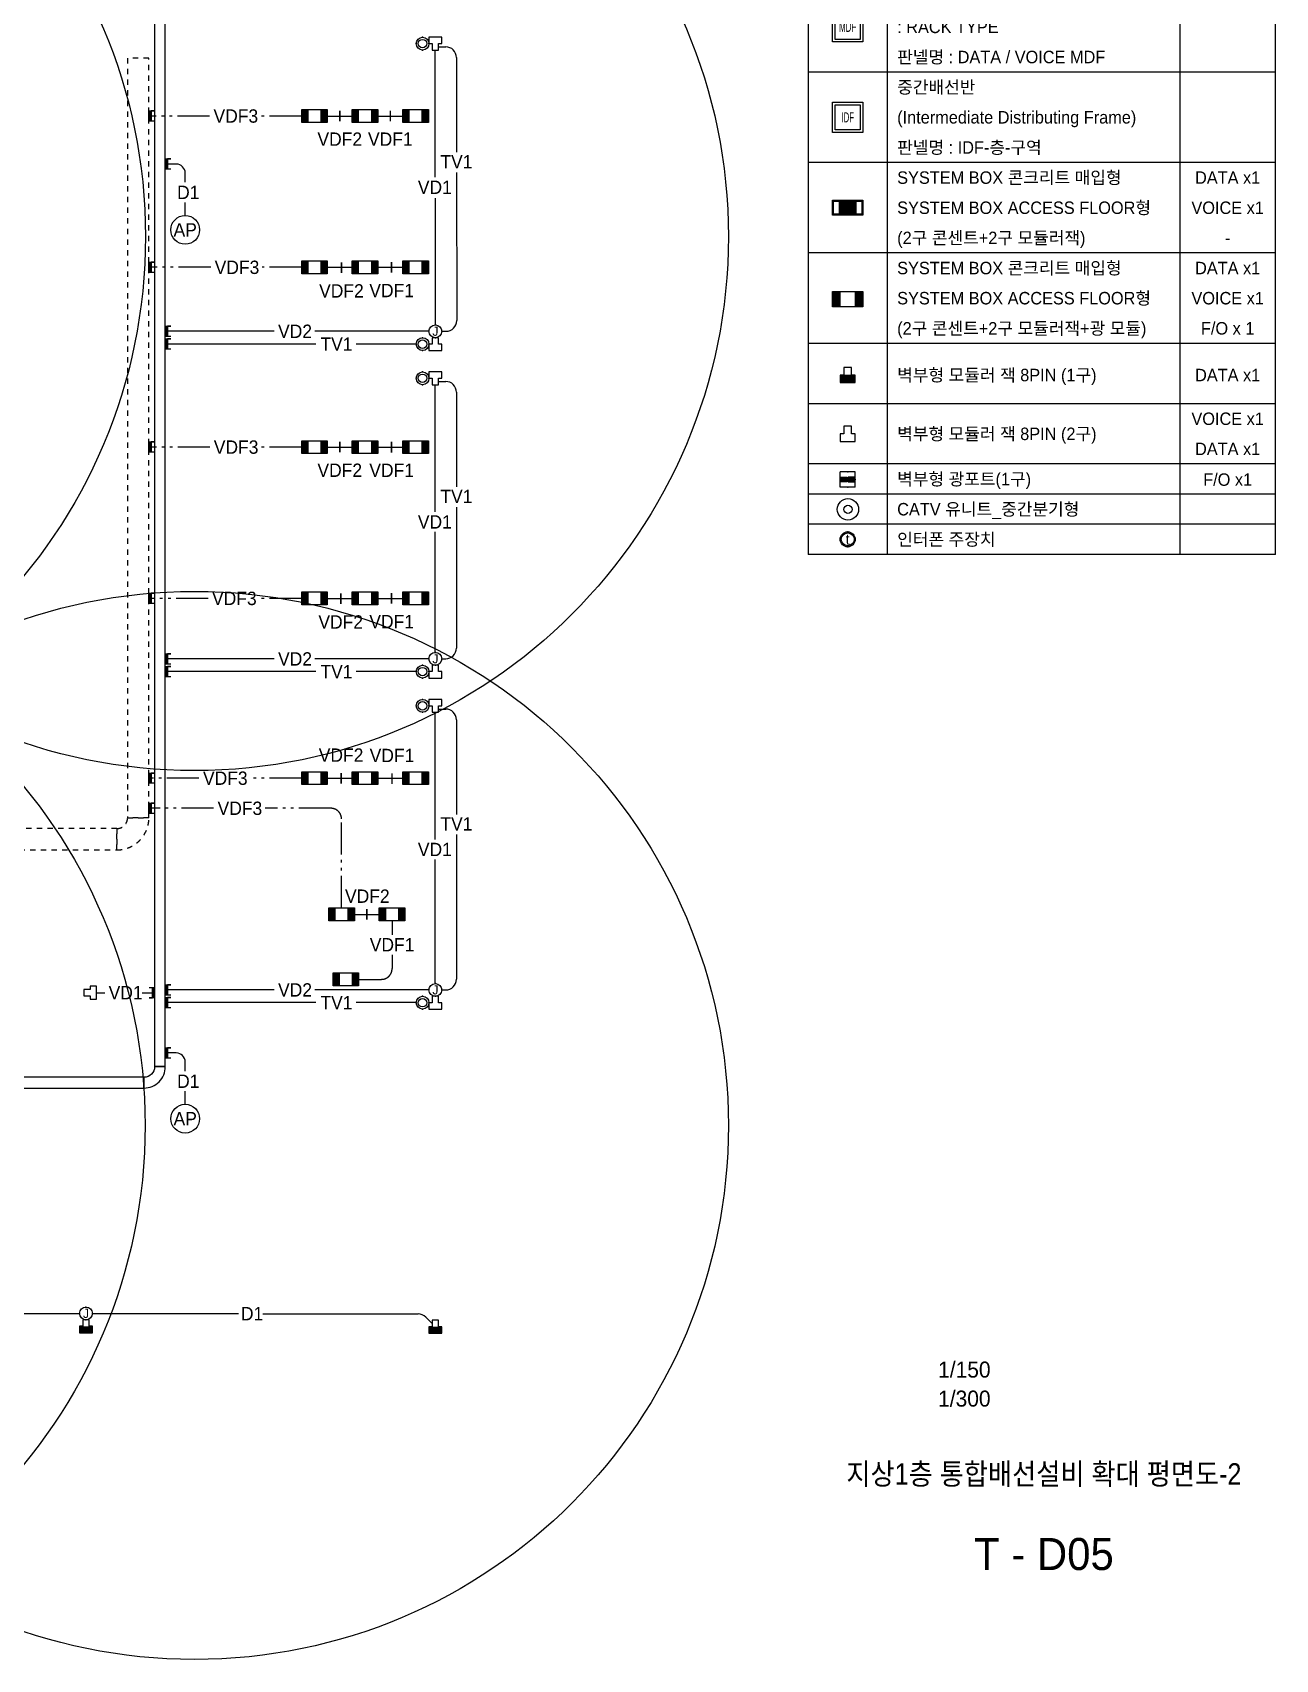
# Model space of a CAD drawing. Header units: millimetres. Extents: x 90978 to 501618, y -355196 to 882030.
# Drawn here: x 466662 to 501580, y -342017 to -296319 of the extents above; entities that cross this region are included whole.
import ezdxf
from ezdxf.enums import TextEntityAlignment as Align

# ---------------------------------------------------------------- set-up
doc = ezdxf.new("R2010")
doc.units = ezdxf.units.MM
doc.header["$LTSCALE"] = 150
for name, pattern in [('D1', [3, 1, -1, 1]), ('D2', [6.5, 2.5, -1.5, 2.5]), ('E6', [10, 6, -1, 0.5, -1, 0.5, -1])]:
    doc.linetypes.add(name, pattern=pattern)
doc.layers.get('0').update_dxf_attribs({"lineweight": 0})
doc.layers.get('Defpoints').update_dxf_attribs({"color": 163})
for name, color, linetype in [('------07 System Box', 6, 'Continuous'), ('------10 Telecommunication Terminal Board', 3, 'Continuous'), ('------13 Telecommunication Outlet', 3, 'Continuous'), ('------14 Television Outlet', 3, 'Continuous'), ('------15 Interphone', 6, 'Continuous'), ('------19 Communication Etc', 3, 'Continuous'), ('-----20 General Symbol', 3, 'Continuous'), ('-----21 Embeded Wire in Ceiling or Wall', 4, 'Continuous'), ('-----22 Concealed Wire in Floor', 4, 'E6'), ('-----22 Embeded in Floor', 4, 'D2'), ('-----23 Concealed or Exposed Wire', 4, 'D1'), ('-----27 Communication Cable Tray', 2, 'Continuous'), ('-----27 Communication Cable Tray_Access Floor', 1, 'D1'), ('-----29 Cable Schedule', 1, 'Continuous'), ('-----29 Indicator', 1, 'Continuous'), ('-----30 Text', 2, 'Continuous'), ('-----41 Drawing Title', 2, 'Continuous'), ('-----42 Drawing Number', 2, 'Continuous'), ('-----43 Drawing Scale', 3, 'Continuous')]:
    doc.layers.add(name, color=color, linetype=linetype)
doc.styles.add('ELEC', font='')
doc.styles.get('ELEC').set_extended_font_data('Dotum')

# ---------------------------------------------------------------- blocks, each defined once
blk = doc.blocks.new('H11')
blk.add_circle((0, 150), 150)
at = {"color": 1}
blk.add_circle((0, 150), 129, dxfattribs=at)
for p in [(-150, 150), (0, 300), (0, 0), (150, 150)]:
    blk.add_point(p)
at = {"style": 'ELEC'}
blk.add_text('t', height=214, dxfattribs=at).set_placement((0, 150), align=Align.MIDDLE)
blk = doc.blocks.new('G15')
blk.add_lwpolyline([(-300, 600), (300, 600), (300, 0), (-300, 0)], close=True)
at = {"color": 1}
blk.add_lwpolyline([(-250, 550), (250, 550), (250, 50), (-250, 50)], close=True, dxfattribs=at)
at = {"style": 'ELEC', "width": 0.6}
blk.add_text('MDF', height=200, dxfattribs=at).set_placement((0, 300), align=Align.MIDDLE)
blk = doc.blocks.new('G12')
blk.add_lwpolyline([(-300, 600), (300, 600), (300, 0), (-300, 0)], close=True)
at = {"color": 1}
blk.add_lwpolyline([(-250, 550), (250, 550), (250, 50), (-250, 50)], close=True, dxfattribs=at)
at = {"style": 'ELEC', "width": 0.6}
blk.add_text('IDF', height=200, dxfattribs=at).set_placement((0, 300), align=Align.MIDDLE)
blk = doc.blocks.new('G02')
blk.add_lwpolyline([(150, 150), (75, 150), (75, 300), (-75, 300), (-75, 150), (-150, 150), (-150, 0), (150, 0)], close=True)
blk = doc.blocks.new('B11')
h = blk.add_hatch(color=256)
h.dxf.hatch_style = 1
h.paths.add_polyline_path([(150, 150), (-150, 150), (-150, -150), (150, -150)])
at = {"linetype": 'Continuous'}
for points in [[(300, -150), (-300, -150), (-300, 150), (300, 150)], [(-150, 150), (150, 150), (150, -150), (-150, -150)]]:
    blk.add_lwpolyline(points, close=True, dxfattribs=at)
at = {"color": 1, "linetype": 'Continuous'}
for points in [[(-280, 130), (-170, 130), (-170, -130), (-280, -130)], [(170, 130), (280, 130), (280, -130), (170, -130)]]:
    blk.add_lwpolyline(points, close=True, dxfattribs=at)
blk = doc.blocks.new('A$C5F330B5F')
blk.add_hatch(color=256).paths.add_polyline_path([(225, 0), (225, 225), (112, 225), (-225, 225), (-225, 0)])
blk.add_line((-112, 225), (112, 225))
blk.add_lwpolyline([(225, 225), (112, 225), (112, 450), (-112, 450), (-112, 225), (-225, 225), (-225, 0), (225, 0)], close=True)
blk = doc.blocks.new('A$C2c78cba1')
at = {"layer": '------07 System Box'}
h = blk.add_hatch(color=256, dxfattribs=at)
h.dxf.hatch_style = 1
h.paths.add_polyline_path([(367, 790), (56, 790), (56, 56), (367, 56)])
h = blk.add_hatch(color=256, dxfattribs=at)
h.dxf.hatch_style = 1
h.paths.add_polyline_path([(1637, 790), (1327, 790), (1327, 56), (1637, 56)])
at = {"layer": '------07 System Box', "linetype": 'Continuous'}
for points in [[(1694, 0), (0, 0), (0, 847), (1694, 847)], [(423, 847), (1270, 847), (1270, 0), (423, 0)]]:
    blk.add_lwpolyline(points, close=True, dxfattribs=at)
at = {"layer": '------07 System Box', "color": 1, "linetype": 'Continuous'}
for points in [[(56, 790), (367, 790), (367, 56), (56, 56)], [(1327, 790), (1637, 790), (1637, 56), (1327, 56)]]:
    blk.add_lwpolyline(points, close=True, dxfattribs=at)
blk = doc.blocks.new('TV1')
at = {"layer": '------13 Telecommunication Outlet'}
for radius in [150, 57.3]:
    blk.add_circle((0, 150), radius, dxfattribs=at)
blk = doc.blocks.new('광포트_1')
at = {"ltscale": 0.7}
h = blk.add_hatch(color=254, dxfattribs=at)
h.dxf.hatch_style = 1
h.paths.add_polyline_path([(44, 285), (-44, 285), (-44, 159), (44, 159)])
h.paths.add_polyline_path([(44, 141), (-44, 141), (-44, 15), (44, 15)])
at = {"linetype": 'Continuous'}
for p, q in [((-150, 300), (150, 300)), ((-150, 0), (-150, 300)), ((-150, 0), (150, 0)), ((150, 0), (150, 300))]:
    blk.add_line(p, q, dxfattribs=at)
for points in [[(-44, 159), (-44, 285), (44, 285), (44, 159)], [(-44, 141), (-44, 15), (44, 15), (44, 141)]]:
    blk.add_lwpolyline(points, close=True, dxfattribs=at)
for p in [(-150, 150), (0, 285), (0, 0), (150, 150)]:
    blk.add_point(p, dxfattribs=at)
blk = doc.blocks.new('A$C415ffab5')
at = {"layer": '-----30 Text'}
h = blk.add_hatch(color=256, dxfattribs=at)
edge = h.paths.add_edge_path()
edge.add_arc((-25020, -2850), 160, 0, 360)
h = blk.add_hatch(color=256, dxfattribs=at)
edge = h.paths.add_edge_path()
edge.add_arc((-25020, -4171), 160, 0, 360)
h = blk.add_hatch(color=256, dxfattribs=at)
edge = h.paths.add_edge_path()
edge.add_arc((-25020, -5492), 160, 0, 360)
h = blk.add_hatch(color=256, dxfattribs=at)
edge = h.paths.add_edge_path()
edge.add_arc((-25020, -6812), 160, 0, 360)
h = blk.add_hatch(color=256, dxfattribs=at)
edge = h.paths.add_edge_path()
edge.add_arc((-25020, -9454), 160, 0, 360)
h = blk.add_hatch(color=256, dxfattribs=at)
edge = h.paths.add_edge_path()
edge.add_arc((-25020, -12096), 160, 0, 360)
h = blk.add_hatch(color=256, dxfattribs=at)
edge = h.paths.add_edge_path()
edge.add_arc((-25020, -17379), 160, 0, 360)
h = blk.add_hatch(color=256, dxfattribs=at)
edge = h.paths.add_edge_path()
edge.add_arc((-25020, -21542), 160, 0, 360)
at = {"layer": '-----20 General Symbol'}
for p, q in [((-22662, -19138), (-23390, -18410)), ((-22662, -18410), (-23390, -19138)), ((-11967, -19138), (-12695, -18410)), ((-11967, -18410), (-12695, -19138)), ((-22662, -20385), (-23390, -19657)), ((-22662, -19657), (-23390, -20385))]:
    blk.add_line(p, q, dxfattribs=at)
for points in [[(-23390, -18410), (-23390, -19138), (-22662, -19138), (-22662, -18410)], [(-12695, -18410), (-12695, -19138), (-11967, -19138), (-11967, -18410)], [(-23390, -19657), (-23390, -20385), (-22662, -20385), (-22662, -19657)]]:
    blk.add_lwpolyline(points, close=True, dxfattribs=at)
at = {"layer": '-----22 Embeded in Floor'}
for p, q in [((-24123, -23048), (-22389, -23048)), ((-20794, -23048), (-18940, -23048)), ((-24123, -25054), (-22388, -25054)), ((-20641, -25054), (-18940, -25054)), ((-24123, -27060), (-22389, -27060)), ((-20794, -27060), (-18940, -27060)), ((-24123, -29066), (-22388, -29066)), ((-20641, -29066), (-18940, -29066)), ((-22839, -31072), (-24123, -31072)), ((-18940, -31072), (-20440, -31072)), ((-22837, -33078), (-24123, -33078)), ((-18940, -33078), (-20287, -33078)), ((-22837, -35084), (-24123, -35084)), ((-18940, -35084), (-20287, -35084)), ((-22839, -37855), (-24123, -37855)), ((-18940, -37855), (-20440, -37855)), ((-22839, -41074), (-24123, -41074)), ((-18940, -41074), (-20440, -41074)), ((-22839, -44293), (-24123, -44293)), ((-18940, -44293), (-20440, -44293))]:
    blk.add_line(p, q, dxfattribs=at)
at = {"layer": '-----29 Cable Schedule', "color": 3}
for p, q in [((-26250, -46912), (0, -46912)), ((-26250, -46912), (-26250, -80783)), ((0, -80783), (0, -46912)), ((0, -48606), (-26250, -48606)), ((0, -80783), (-26250, -80783))]:
    blk.add_line(p, q, dxfattribs=at)
at = {"layer": '-----29 Cable Schedule'}
for p, q in [((-21819, -46912), (-21819, -48606)), ((-5372, -46912), (-5372, -48606)), ((-21819, -48606), (-21819, -80783)), ((-5372, -48606), (-5372, -80783)), ((0, -53687), (-26250, -53687)), ((0, -58767), (-26250, -58767)), ((0, -63848), (-26250, -63848)), ((0, -68929), (-26250, -68929)), ((0, -72316), (-26250, -72316)), ((0, -75703), (-26250, -75703)), ((0, -77396), (-26250, -77396)), ((0, -79090), (-26250, -79090)), ((0, -80783), (-26250, -80783))]:
    blk.add_line(p, q, dxfattribs=at)
at = {"layer": '-----30 Text'}
for centre in [(-25020, -2850), (-25020, -4171), (-25020, -5492), (-25020, -6812), (-25020, -9454), (-25020, -12096), (-25020, -17379), (-25020, -21542)]:
    blk.add_circle(centre, 160, dxfattribs=at)
for p in [(-24860, -2850), (-24860, -4171), (-24860, -5492), (-24860, -6812), (-24860, -9454), (-24860, -12096), (-24860, -17379), (-24860, -21542)]:
    blk.add_point(p, dxfattribs=at)
at = {"layer": '------07 System Box', "xscale": 2.822580634535418, "yscale": 2.822580634535418, "zscale": 2.822580634535418}
blk.add_blockref('B11', (-24034, -61308), dxfattribs=at)
at = {"layer": '------10 Telecommunication Terminal Board', "xscale": 2.822580634535418, "yscale": 2.822580634535418, "zscale": 2.822580634535418}
for name, p in [('G15', (-24034, -51993)), ('G12', (-24034, -57074))]:
    blk.add_blockref(name, p, dxfattribs=at)
at = {"layer": '------13 Telecommunication Outlet'}
for name, p, xscale, yscale, zscale in [('A$C5F330B5F', (-24034, -71130), 1.881720423023612, 1.881720423023612, 1.881720423023612), ('G02', (-24034, -74433), 2.822580634535418, 2.822580634535418, 2.822580634535418), ('TV1', (-24020, -78851), 4, 4, 4)]:
    blk.add_blockref(name, p, dxfattribs=dict(at, xscale=xscale, yscale=yscale, zscale=zscale))
at = {"layer": '------13 Telecommunication Outlet', "xscale": 2.822580634535246, "yscale": 2.822580634535246, "zscale": 2.822580634535246, "rotation": 90}
blk.add_blockref('광포트_1', (-23611, -76575), dxfattribs=at)
at = {"layer": '------15 Interphone', "xscale": 2.822580634535418, "yscale": 2.822580634535418, "zscale": 2.822580634535418}
blk.add_blockref('H11', (-24034, -80360), dxfattribs=at)
blk.add_blockref('A$C2c78cba1', (-24881, -66868))
at = {"layer": '-----22 Embeded in Floor', "style": 'ELEC', "width": 0.7}
for s, p in [('D1', (-21532, -23048)), ('D2', (-21532, -25054)), ('D3', (-21532, -27060)), ('D4', (-21532, -29066)), ('VD1', (-21532, -31072)), ('VD2', (-21532, -33078)), ('VD3', (-21532, -35084)), ('VDF1', (-21532, -37855)), ('VDF2', (-21532, -41074)), ('VDF3', (-21532, -44293))]:
    blk.add_text(s, height=700, dxfattribs=at).set_placement(p, align=Align.MIDDLE_CENTER)
at = {"layer": '-----29 Cable Schedule', "color": 2, "style": 'ELEC'}
for s, p in [('SYMBOL', (-24034, -47759)), ('CONTENTS', (-13595, -47759)), ('REMARKS', (-2686, -47759))]:
    blk.add_text(s, height=700, dxfattribs=at).set_placement(p, align=Align.MIDDLE)
at = {"layer": '-----30 Text', "style": 'ELEC'}
for s, p in [('CABLE TRAY 및 ACCESS FLOOR내 배관은 제외한다.', (-24485, -2850)), ('CABLE TRAY 지지 행가는 1.5m마다 견고히 지지한다.', (-24485, -4171)), ('장비배치시 감독원과 협의후 시공한다.', (-24485, -5492)), ('EPS, TPS 및 건축 OPENING 부분은 방화 FORM을', (-24485, -6812)), ('사용하여 충진한다.', (-24485, -8133)), ('TRAY내에 접지모선 GV-35㎟를 포설하며 단자함에', (-24485, -9454)), ('연결하는 접지선은 TRAY내 접지모선과 연접한다.', (-24485, -10775)), ('각 TV분배기함에 있어서 추후 배관,배선등의 조정으로', (-24485, -12096)), ('인하여 증폭기 및 분배기의 설치수량 및 위치등이 증감', (-24485, -13417)), ('될 수 있다. 변경시 전문업체에 의한 전계강도 검토하여', (-24485, -14738)), ('변경한다.', (-24485, -16059)), ('PULL BOX 규격 (표기없는 PULL BOX는 200x200x150)', (-24485, -17379)), ('PB1 : 300x300x200', (-22265, -18774)), ('PB3 : 600x600x400', (-11570, -18774)), ('PB2 : 400x400x300', (-22265, -20095)), ('표기없는 배관배선은 다음과같다.', (-24485, -21542)), ('주배선반 (Main Distribution Frame)', (-21254, -49453)), (': RACK TYPE', (-21254, -51146)), ('판넬명 : DATA / VOICE MDF', (-21254, -52840)), ('중간배선반', (-21254, -54533)), ('(Intermediate Distributing Frame)', (-21254, -56227)), ('판넬명 : IDF-층-구역', (-21254, -57921)), ('SYSTEM BOX 콘크리트 매입형', (-21254, -59614)), ('SYSTEM BOX ACCESS FLOOR형', (-21254, -61308)), ('(2구 콘센트+2구 모듈러잭)', (-21254, -63001)), ('SYSTEM BOX 콘크리트 매입형', (-21254, -64695)), ('SYSTEM BOX ACCESS FLOOR형', (-21254, -66388)), ('(2구 콘센트+2구 모듈러잭+광 모듈)', (-21254, -68082)), ('벽부형 모듈러 잭 8PIN (1구)', (-21254, -70706)), ('벽부형 모듈러 잭 8PIN (2구)', (-21254, -74009)), ('벽부형 광포트(1구)', (-21254, -76550)), ('CATV 유니트_중간분기형', (-21254, -78243)), ('인터폰 주장치', (-21254, -79937))]:
    blk.add_text(s, height=700, dxfattribs=at).set_placement(p, align=Align.MIDDLE_LEFT)
at = {"layer": '-----30 Text', "style": 'ELEC', "width": 0.7}
for s, p in [('UTP CAT.6 0.5mm/4P x1   ( 16 )', (-18456, -23173)), ('UTP CAT.6 0.5mm/4P x2   ( 16 )', (-18456, -25179)), ('UTP CAT.6 0.5mm/4P x3   ( 22 )', (-18456, -27185)), ('UTP CAT.6 0.5mm/4P x4   ( 22 )', (-18456, -29191)), ('UTP CAT.6 0.5mm/4P x2   ( 16 )', (-18456, -31197)), ('UTP CAT.6 0.5mm/4P x4   ( 22 )', (-18456, -33203)), ('UTP CAT.6 0.5mm/4P x6   ( 28 )', (-18456, -35209)), ('UTP CAT.6 0.5mm/4P x2   ( 22 )', (-18456, -37215)), ('F/O SMF OS2 2Core x 1', (-18456, -38428)), ('( 16 )', (-9631, -38429)), ('UTP CAT.6 0.5mm/4P x4   ( 22 )', (-18456, -40434)), ('F/O SMF OS2 2Core x 2', (-18456, -41647)), ('( 16 )', (-9631, -41648)), ('UTP CAT.6 0.5mm/4P x6   ( 28 )', (-18456, -43653)), ('F/O SMF OS2 2Core x 3', (-18456, -44866)), ('( 22 )', (-9631, -44867))]:
    blk.add_text(s, height=700, dxfattribs=at).set_placement(p, align=Align.MIDDLE_LEFT)
at = {"layer": '-----30 Text', "style": 'ELEC'}
for s, p in [('DATA x1', (-2686, -59614)), ('VOICE x1', (-2686, -61308)), ('-', (-2686, -63001)), ('DATA x1', (-2686, -64695)), ('VOICE x1', (-2686, -66388)), ('F/O x 1', (-2686, -68082)), ('DATA x1', (-2686, -70706)), ('VOICE x1', (-2686, -73162)), ('DATA x1', (-2686, -74856)), ('F/O x1', (-2686, -76580))]:
    blk.add_text(s, height=700, dxfattribs=at).set_placement(p, align=Align.MIDDLE_CENTER)
blk = doc.blocks.new('G01')
blk.add_hatch(color=256).paths.add_polyline_path([(150, 150), (75, 150), (-75, 150), (-150, 150), (-150, 0), (150, 0)])
blk.add_blockref('G02', (0, 0))
blk = doc.blocks.new('O04')
blk.add_circle((0, 0), 150)
for p in [(-150, 0), (0, 150), (150, 0), (0, -150)]:
    blk.add_point(p)
at = {"style": 'ELEC'}
blk.add_text('J', height=214, dxfattribs=at).set_placement((0, 0), align=Align.MIDDLE)
blk = doc.blocks.new('O08')
blk.add_hatch(color=256).paths.add_polyline_path([(120, 51), (-120, 51), (-120, 0), (120, 0)])
blk.add_lwpolyline([(120, 127.5), (120, 0), (-120, 0), (-120, 127.5), (-120, 51), (120, 51)])
blk = doc.blocks.new('A$C69d3834d')
at = {"layer": '------19 Communication Etc', "color": 3}
blk.add_circle((404, 404), 404, dxfattribs=at)
at = {"layer": 'Defpoints'}
blk.add_circle((663, 215), 15000, dxfattribs=at)
at = {"layer": '------19 Communication Etc', "style": 'ELEC'}
blk.add_text('AP', height=375, dxfattribs=at).set_placement((404, 404, 0), align=Align.MIDDLE_CENTER)
blk = doc.blocks.new('C02-1')
at = {"layer": '------14 Television Outlet', "color": 3, "linetype": 'Continuous'}
for radius in [150, 100]:
    blk.add_circle((0, 150), radius, dxfattribs=at)
at = {"layer": '------14 Television Outlet', "color": 3}
for p in [(-150, 150), (0, 300), (0, 0), (150, 150)]:
    blk.add_point(p, dxfattribs=at)

msp = doc.modelspace()

# ---------------------------------------------------------------- linework, layer by layer
at = {"layer": '-----21 Embeded Wire in Ceiling or Wall'}
for p, q in [((477964.24147, -296810.00064), (477964.24147, -300383.62545)), ((478080.06955, -296720.00064), (478270.13909, -296720.00064)), ((478570.13909, -297020.00064), (478570.13909, -299682.9702)), ((470700.60622, -300014.56723), (470392.20597, -300014.56723)), ((470950.60622, -300525.97106), (470950.60622, -300264.56723)), ((478570.13909, -300246.23343), (478578.4259, -304409.46465)), ((470950.60622, -301457.68973), (470950.60622, -301089.23429)), ((477980, -304530.00064), (477980, -300970.00587)), ((473453.58342, -304710.00064), (470453.40597, -304710.00064)), ((477800, -304710.00064), (474592.32154, -304710.00064)), ((478168.28681, -304709.46465), (478278.4259, -304709.46465)), ((474617.47437, -305070.00064), (470453.38681, -305070.00064)), ((477440, -305070.00064), (475756.2125, -305070.00064)), ((478080.06955, -306120.00064), (478270.13909, -306120.00064)), ((477964.24147, -306210.00064), (477964.24147, -309783.62545)), ((478570.13909, -306420.00064), (478570.13909, -309082.9702)), ((478570.13909, -309646.23343), (478570.13909, -313610.00064)), ((477964.24147, -310346.88868), (477964.24147, -313730.69178)), ((473453.56426, -313912.62672), (470453.38681, -313912.62672)), ((477799.98084, -313912.62672), (474592.30239, -313912.62672)), ((478160, -313910.00064), (478270.13909, -313910.00064)), ((474617.47437, -314270.00064), (470453.38681, -314270.00064)), ((477440, -314270.00064), (475756.2125, -314270.00064)), ((477800, -314367.37456), (477799.98084, -314367.37456)), ((477964.24147, -315410.00064), (477964.24147, -318983.62545)), ((478080.06955, -315320.00064), (478270.13909, -315320.00064)), ((478570.13909, -315620.00064), (478570.13909, -318282.9702)), ((478570.13909, -318846.23343), (478570.13909, -322910.00064)), ((477964.24147, -319546.88868), (477964.24147, -323011.3953)), ((468463.10874, -323288.09742), (468694.53779, -323288.09742)), ((469738.63548, -323288.09742), (470092.20597, -323288.09742)), ((473453.58342, -323210.00064), (470453.40597, -323210.00064)), ((477800, -323210.00064), (474592.32154, -323210.00064)), ((478160, -323210.00064), (478270.13909, -323210.00064)), ((474617.49353, -323567.37456), (470453.40597, -323567.37456)), ((477440.01916, -323567.37456), (475756.23166, -323567.37456)), ((477800, -323567.37456), (477799.98084, -323567.37456)), ((470700.60622, -324981.59477), (470392.20597, -324981.59477)), ((470950.60622, -325492.9986), (470950.60622, -325231.59477)), ((470950.60622, -326424.71726), (470950.60622, -326056.26183)), ((463241.74734, -332298.11858), (467983.70599, -332298.11888)), ((468343.70599, -332298.11888), (472444.46128, -332303.5496)), ((473134.42058, -332304.46333), (477496.61175, -332310.0019)), ((477890.00046, -332580.00064), (477709.25416, -332398.38147))]:
    msp.add_line(p, q, dxfattribs=at)
for centre, radius, start, end in [((478270.13909, -297020.00064), 300, 0, 90), ((470700.60622, -300264.56723), 250, 0, 90), ((478278.4259, -304409.46465), 300, 270, 0), ((478270.13909, -306420.00064), 300, 0, 90), ((478270.13909, -313610.00064), 300, 270, 0), ((478270.13909, -315620.00064), 300, 0, 90), ((478270.13909, -322910.00064), 300, 270, 0), ((470700.60622, -325231.59477), 250, 0, 90), ((477496.61175, -332610.0019), 300, 44.861985063, 90)]:
    msp.add_arc(centre, radius, start, end, dxfattribs=at)
at = {"layer": '-----22 Concealed Wire in Floor'}
for p, q in [((471633.93972, -298663.11434), (469931.73043, -298663.11434)), ((474223.24783, -298663.11434), (473084.07541, -298663.11434)), ((474943.24783, -298663.11434), (475643.24783, -298663.11434)), ((476363.24783, -298663.11434), (477063.24783, -298663.11434)), ((471666.81005, -302913.11482), (469931.73043, -302913.11482)), ((474223.24783, -302913.11482), (473116.94574, -302913.11482)), ((474943.24783, -302913.11482), (475643.24783, -302913.11482)), ((476363.24783, -302913.11482), (477063.24783, -302913.11482)), ((471642.15424, -307963.11434), (469931.73043, -307963.11434)), ((474223.24783, -307963.11434), (473092.28992, -307963.11434)), ((474943.24783, -307963.11434), (475643.24783, -307963.11434)), ((476363.24783, -307963.11434), (477063.24783, -307963.11434)), ((471592.86101, -312213.11434), (469931.73043, -312213.11434)), ((474223.24783, -312213.11434), (473042.9967, -312213.11434)), ((474943.24783, -312213.11434), (475643.24783, -312213.11434)), ((476363.24783, -312213.11434), (477063.24783, -312213.11434)), ((471338.16196, -317263.11434), (469931.73043, -317263.11434)), ((474223.24783, -317263.11434), (472788.29765, -317263.11434)), ((474943.24783, -317263.11434), (475643.24783, -317263.11434)), ((476363.24783, -317263.11434), (477063.24783, -317263.11434)), ((471748.16196, -318108.11565), (469931.73043, -318108.11565)), ((475043.24783, -318108.11565), (473198.29765, -318108.11565)), ((475343.24783, -320908.11565), (475343.24783, -318408.11565)), ((475703.24783, -321088.11565), (476403.24783, -321088.11565)), ((476763.24783, -321268.11565), (476763.24783, -321659.25056)), ((476763.24783, -322222.51379), (476763.24783, -322613.11514)), ((475823.24693, -322913.11514), (476463.24783, -322913.11514))]:
    msp.add_line(p, q, dxfattribs=at)
for centre, start, end in [((475043.24783, -318408.11565), 0, 90), ((476463.24783, -322613.11514), 270, 0)]:
    msp.add_arc(centre, 300, start, end, dxfattribs=at)
at = {"layer": '-----27 Communication Cable Tray', "elevation": 0}
for points in [[(470392.20597, -325365.72427), (470392.20597, -289286.1716), (470092.20597, -289286.1716), (470092.20597, -325365.72427)], [(469792.20597, -325665.72427), (455752.18031, -325665.72427), (455752.18031, -325965.72427), (469792.20597, -325965.72427)]]:
    msp.add_lwpolyline(points, close=True, dxfattribs=at)
msp.add_lwpolyline([(470092.20597, -325365.72427), (470092.20597, -325365.72427, -0.4142135624), (469792.20597, -325665.72427), (469792.20597, -325665.72427), (469792.20597, -325965.72427, 0.4142135624), (470392.20597, -325365.72427)], format="xyb", close=True, dxfattribs=at)
at = {"layer": '-----27 Communication Cable Tray_Access Floor', "elevation": 0}
for points in [[(469331.73043, -297034.79802), (469331.73043, -318378.12525), (469931.73043, -318378.12525), (469931.73043, -297034.79802)], [(469031.73043, -318678.12525), (456697.41918, -318678.12525), (456697.41918, -319278.12525), (469031.73043, -319278.12525)]]:
    msp.add_lwpolyline(points, close=True, dxfattribs=at)
msp.add_lwpolyline([(469331.73043, -318378.12525), (469331.73043, -318378.12525, -0.4142135624), (469031.73043, -318678.12525), (469031.73043, -318678.12525), (469031.73043, -319278.12525, 0.4142135624), (469931.73043, -318378.12525)], format="xyb", close=True, dxfattribs=at)
at = {"layer": '-----29 Indicator'}
for points in [[(475293.24783, -299813.11434, 0, 0, 0), (475293.24783, -298813.11434, 45, 45, 0), (475293.24783, -298513.11434, 0, 0, 0)], [(476713.24783, -299813.11434, 0, 0, 0), (476713.24783, -298813.11434, 45, 45, 0), (476713.24783, -298513.11434, 0, 0, 0)], [(475340.13908, -304074.98717, 0, 0, 0), (475340.13908, -303074.98717, 45, 45, 0), (475340.13908, -302774.98717, 0, 0, 0)], [(476750.13908, -304064.98717, 0, 0, 0), (476750.13908, -303064.98717, 45, 45, 0), (476750.13908, -302764.98717, 0, 0, 0)], [(475293.24783, -309113.11434, 0, 0, 0), (475293.24783, -308113.11434, 45, 45, 0), (475293.24783, -307813.11434, 0, 0, 0)], [(476750.13908, -309114.98717, 0, 0, 0), (476750.13908, -308114.98717, 45, 45, 0), (476750.13908, -307814.98717, 0, 0, 0)], [(475320.13908, -313374.98717, 0, 0, 0), (475320.13908, -312374.98717, 45, 45, 0), (475320.13908, -312074.98717, 0, 0, 0)], [(476750.13908, -313364.98717, 0, 0, 0), (476750.13908, -312364.98717, 45, 45, 0), (476750.13908, -312064.98717, 0, 0, 0)], [(475330.13908, -316114.98717, 0, 0, 0), (475330.13908, -317114.98717, 45, 45, 0), (475330.13908, -317414.98717, 0, 0, 0)], [(476760.13908, -316124.98717, 0, 0, 0), (476760.13908, -317124.98717, 45, 45, 0), (476760.13908, -317424.98717, 0, 0, 0)], [(476053.24783, -319938.11565, 0, 0, 0), (476053.24783, -320938.11565, 45, 45, 0), (476053.24783, -321238.11565, 0, 0, 0)]]:
    msp.add_lwpolyline(points, format="xyseb", dxfattribs=at)

# ---------------------------------------------------------------- block references
at = {"layer": '------13 Telecommunication Outlet'}
for name, p, xscale, yscale, zscale in [('A$C415ffab5', (501579.59256, -270585.95832), 0.4999999999999996, 0.4999999999999996, 0.4999999999999996), ('G02', (477980, -305250.00064), 1.2, 1.2, 1.2), ('G02', (477980, -314450.00064), 1.2, 1.2, 1.2), ('G02', (477980, -323750.00064), 1.2, 1.2, 1.2), ('G01', (468163.70599, -332838.11888), 1.2, 1.2, 1.2), ('G01', (477980.00046, -332850.00064), 1.2, 1.2, 1.2)]:
    msp.add_blockref(name, p, dxfattribs=dict(at, xscale=xscale, yscale=yscale, zscale=zscale))
at = {"layer": '------13 Telecommunication Outlet', "xscale": 1.2, "yscale": 1.2, "zscale": 1.2}
for p, rotation in [((477980, -296450.00064), 179.9999999999999), ((477980, -305850.00064), 179.9999999999999), ((477980, -315050.00064), 179.9999999999999), ((468463.10874, -323288.09742), 89.99999999999993)]:
    msp.add_blockref('G02', p, dxfattribs=dict(at, rotation=rotation))
at = {"layer": '------14 Television Outlet', "xscale": 1.199999999953434, "yscale": 1.199999999953434, "zscale": 1.199999999953434, "rotation": 180}
for p in [(477620, -296450.00064), (477620, -305850.00064), (477620, -315050.00064)]:
    msp.add_blockref('C02-1', p, dxfattribs=at)
at = {"layer": '------14 Television Outlet', "xscale": 1.199999999953434, "yscale": 1.199999999953434, "zscale": 1.199999999953434}
for p in [(477620, -305250.00064), (477620, -314450.00064), (477620, -323750.00064)]:
    msp.add_blockref('C02-1', p, dxfattribs=at)
at = {"layer": '-----20 General Symbol', "xscale": 1.2, "yscale": 1.2, "zscale": 1.2}
for p in [(477980, -304710.00064), (477980, -313910.00064), (477980, -323210.00064), (468163.70599, -332298.11888)]:
    msp.add_blockref('O04', p, dxfattribs=at)
at = {"layer": '-----21 Embeded Wire in Ceiling or Wall', "xscale": 1.199999999953434, "yscale": 1.199999999953434, "zscale": 1.199999999953434}
for p, rotation in [((470392.20597, -300014.56723), 270), ((470392.20597, -304710.00064), 270), ((470392.18681, -305070.00064), 270), ((470392.18681, -313912.62672), 270), ((470392.18681, -314270.00064), 270), ((470392.20597, -323210.00064), 270), ((470092.20597, -323288.09742), 90), ((470392.20597, -323567.37456), 270), ((470392.20597, -324981.59477), 270)]:
    msp.add_blockref('O08', p, dxfattribs=dict(at, rotation=rotation))
at = {"layer": '-----22 Concealed Wire in Floor', "ltscale": 1.5, "xscale": 1.199999999953434, "yscale": 1.199999999953434, "zscale": 1.199999999953434, "rotation": 270}
for p in [(469931.73043, -298663.11434), (469931.73043, -302913.11482), (469931.73043, -307963.11434), (469931.73043, -312213.11434), (469931.73043, -317263.11434), (469931.73043, -318108.11565)]:
    msp.add_blockref('O08', p, dxfattribs=at)
at = {"layer": '-----23 Concealed or Exposed Wire'}
for p in [(454172.11376, -302265.05758), (470546.92229, -302265.05758), (454162.3264, -327232.08512), (470546.92229, -327232.08512)]:
    msp.add_blockref('A$C69d3834d', p, dxfattribs=at)
at = {"xscale": 0.4251428587433494, "yscale": 0.4251428587433494, "zscale": 0.4251428587433494}
for p in [(474223.24783, -298843.11434), (475643.24783, -298843.11434), (477063.24783, -298843.11434), (474223.24783, -303093.11482), (475643.24783, -303093.11482), (477063.24783, -303093.11482), (474223.24783, -308144.98781), (475643.24783, -308144.98781), (477063.24783, -308144.98781), (474223.24783, -312393.11434), (475643.24783, -312393.11434), (477063.24783, -312393.11434), (474223.24783, -317443.11434), (475643.24783, -317443.11434), (477063.24783, -317443.11434), (474983.24783, -321268.11565), (476403.24783, -321268.11565), (475103.24693, -323093.11514)]:
    msp.add_blockref('A$C2c78cba1', p, dxfattribs=at)

# ---------------------------------------------------------------- texts
at = {"layer": '-----21 Embeded Wire in Ceiling or Wall', "style": 'ELEC'}
for s, p in [('TV1', (478570.13909, -299947.03316)), ('D1', (471036.76923, -300807.33589)), ('VD1', (477964.24147, -300664.99028)), ('VD2', (474036.70298, -304710.00064)), ('TV1', (475200.59394, -305070.00064)), ('TV1', (478570.13909, -309347.03316)), ('VD1', (477964.24147, -310064.99028)), ('VD2', (474036.68383, -313912.62672)), ('TV1', (475200.59394, -314270.00064)), ('TV1', (478570.13909, -318547.03316)), ('VD1', (477964.24147, -319264.99028)), ('VD2', (474036.70298, -323210.00064)), ('VD1', (469277.65735, -323288.09742)), ('TV1', (475200.6131, -323567.37456)), ('D1', (471036.76923, -325774.36342)), ('D1', (472830.15887, -332304.06039))]:
    msp.add_text(s, height=375, dxfattribs=at).set_placement(p, align=Align.MIDDLE_CENTER)
at = {"layer": '-----22 Concealed Wire in Floor', "style": 'ELEC'}
for s, p in [('VDF3', (472373.26689, -298663.11434)), ('VDF2', (475293.24783, -299313.11434)), ('VDF1', (476713.24783, -299313.11434)), ('VDF3', (472406.13722, -302913.11482)), ('VDF2', (475340.13908, -303574.98717)), ('VDF1', (476750.13908, -303564.98717)), ('VDF3', (472381.4814, -307963.11434)), ('VDF2', (475293.24783, -308613.11434)), ('VDF1', (476750.13908, -308614.98717)), ('VDF3', (472332.18818, -312213.11434)), ('VDF2', (475320.13908, -312874.98717)), ('VDF1', (476750.13908, -312864.98717)), ('VDF2', (475330.13908, -316614.98717)), ('VDF1', (476760.13908, -316624.98717)), ('VDF3', (472077.48913, -317263.11434)), ('VDF3', (472487.48913, -318108.11565)), ('VDF2', (476067.94361, -320576.92121)), ('VDF1', (476763.24783, -321940.61539))]:
    msp.add_text(s, height=375, dxfattribs=at).set_placement(p, align=Align.MIDDLE_CENTER)
at = {"layer": '-----41 Drawing Title', "style": 'ELEC', "width": 0.9}
msp.add_text('지상1층 통합배선설비 확대 평면도-2', height=600, dxfattribs=at).set_placement((495075, -336805.00064), align=Align.MIDDLE_CENTER)
at = {"layer": '-----42 Drawing Number', "style": 'ELEC'}
msp.add_text('T - D05', height=900, dxfattribs=at).set_placement((495075, -339055.00064), align=Align.MIDDLE_CENTER)
at = {"layer": '-----43 Drawing Scale', "style": 'ELEC'}
for s, p in [('1/150', (492839.51153, -333875.00064)), ('1/300', (492839.51153, -334690.00064))]:
    msp.add_text(s, height=450, dxfattribs=at).set_placement(p, align=Align.MIDDLE_CENTER)

doc.saveas('drawing.dxf')
